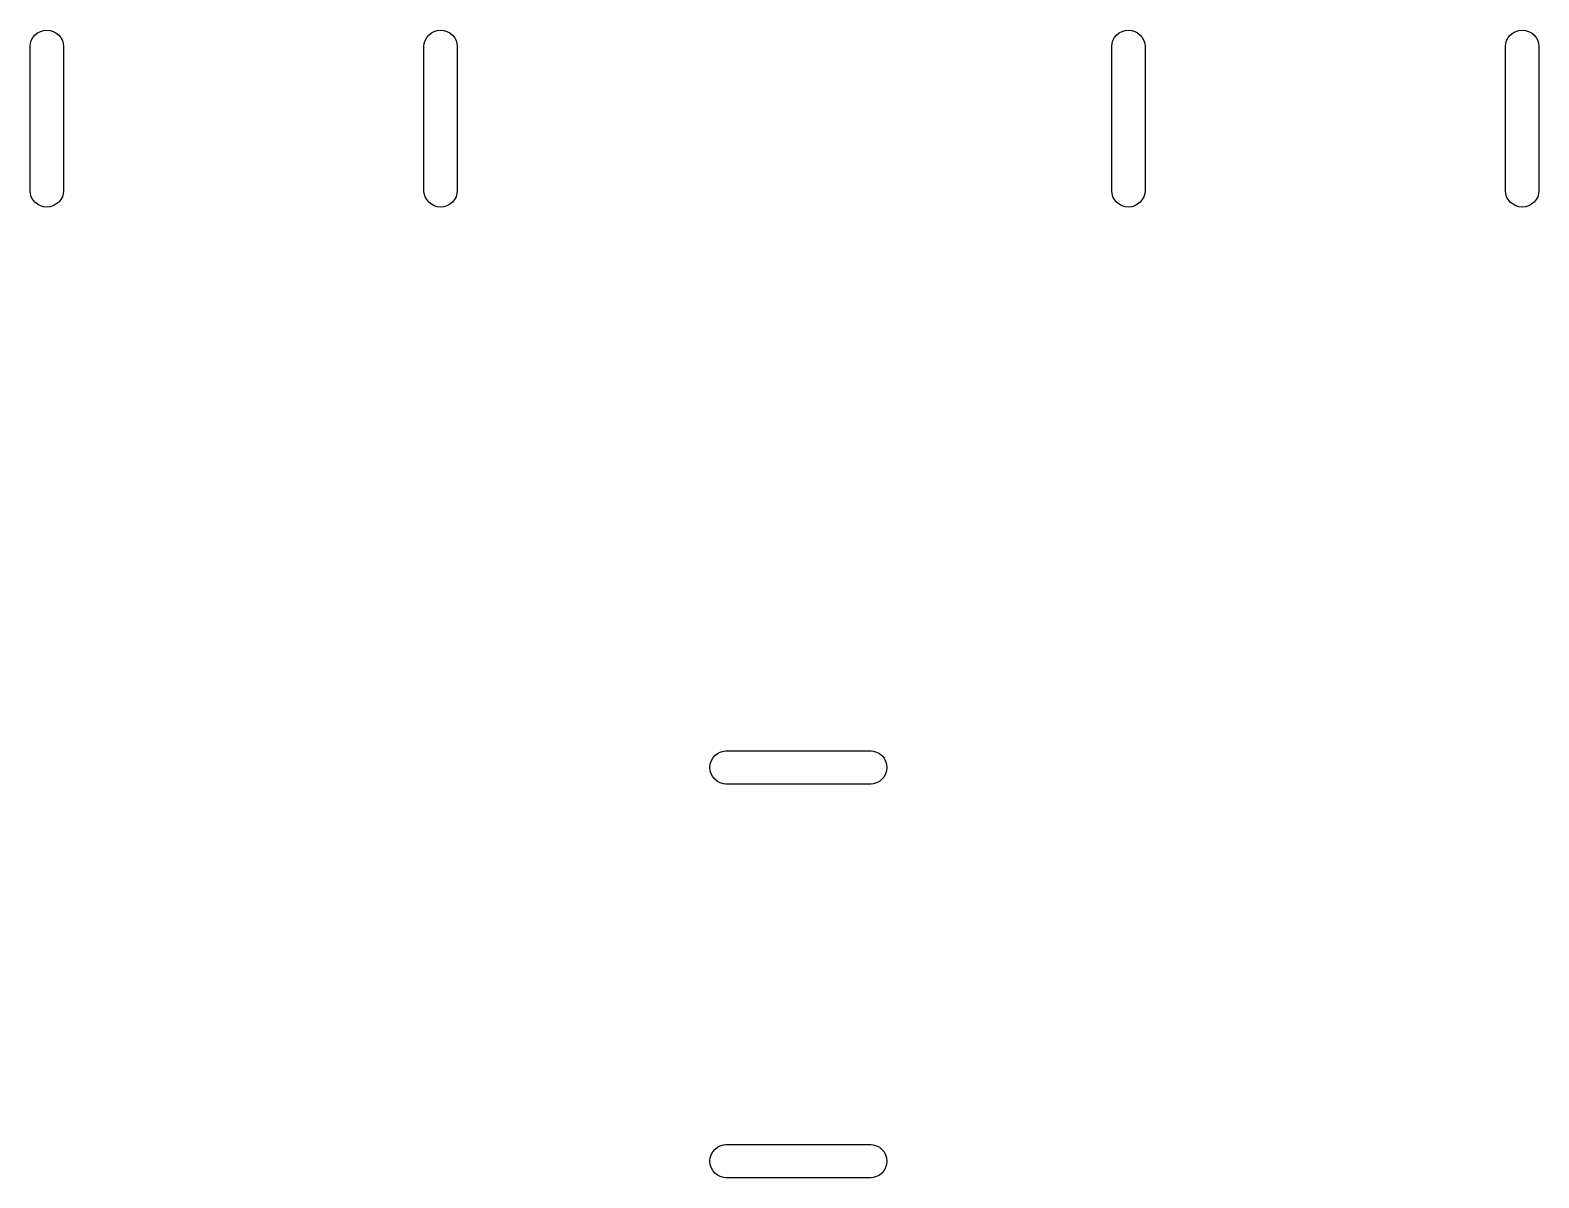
# Model space of a CAD drawing. Extents: x 153.1 to 192.9, y -117.1 to -78.2.
# Drawn here: x 163.23 to 168.67, y -94.12 to -89.98 of the extents above; entities that cross this region are included whole.
import ezdxf

# ---------------------------------------------------------------- set-up
doc = ezdxf.new("R2010")
doc.units = 0
doc.layers.add('BLACK', color=7, linetype='CONTINUOUS')

msp = doc.modelspace()

# ---------------------------------------------------------------- linework, layer by layer
at = {"layer": 'BLACK', "linetype": 'CONTINUOUS'}
for p, q in [((163.23, -90.0385), (163.231, -90.0297)), ((163.231, -90.0297), (163.234, -90.0183)), ((163.234, -90.0183), (163.24, -90.0079)), ((163.24, -90.0079), (163.247, -89.9988)), ((163.247, -89.9988), (163.257, -89.9913)), ((163.257, -89.9913), (163.267, -89.9857)), ((163.267, -89.9857), (163.278, -89.9823)), ((163.278, -89.9823), (163.29, -89.9811)), ((163.29, -89.9811), (163.302, -89.9823)), ((163.302, -89.9823), (163.313, -89.9857)), ((163.313, -89.9857), (163.323, -89.9913)), ((163.323, -89.9913), (163.333, -89.9988)), ((163.333, -89.9988), (163.34, -90.0079)), ((163.34, -90.0079), (163.346, -90.0183)), ((163.346, -90.0183), (163.349, -90.0297)), ((163.349, -90.0297), (163.35, -90.0385)), ((164.65, -90.0385), (164.651, -90.0297)), ((164.651, -90.0297), (164.654, -90.0183)), ((164.654, -90.0183), (164.66, -90.0079)), ((164.66, -90.0079), (164.667, -89.9988)), ((164.667, -89.9988), (164.677, -89.9913)), ((164.677, -89.9913), (164.687, -89.9857)), ((164.687, -89.9857), (164.698, -89.9823)), ((164.698, -89.9823), (164.71, -89.9811)), ((164.71, -89.9811), (164.722, -89.9823)), ((164.722, -89.9823), (164.733, -89.9857)), ((164.733, -89.9857), (164.743, -89.9913)), ((164.743, -89.9913), (164.753, -89.9988)), ((164.753, -89.9988), (164.76, -90.0079)), ((164.76, -90.0079), (164.766, -90.0183)), ((164.766, -90.0183), (164.769, -90.0297)), ((164.769, -90.0297), (164.77, -90.0385)), ((167.13, -90.0385), (167.131, -90.0297)), ((167.131, -90.0297), (167.134, -90.0184)), ((167.134, -90.0184), (167.14, -90.0079)), ((167.14, -90.0079), (167.147, -89.9988)), ((167.147, -89.9988), (167.157, -89.9913)), ((167.157, -89.9913), (167.167, -89.9857)), ((167.167, -89.9857), (167.178, -89.9823)), ((167.178, -89.9823), (167.19, -89.9811)), ((167.19, -89.9811), (167.202, -89.9823)), ((167.202, -89.9823), (167.213, -89.9857)), ((167.213, -89.9857), (167.223, -89.9913)), ((167.223, -89.9913), (167.233, -89.9988)), ((167.233, -89.9988), (167.24, -90.0079)), ((167.24, -90.0079), (167.246, -90.0183)), ((167.246, -90.0183), (167.249, -90.0297)), ((167.249, -90.0297), (167.25, -90.0385)), ((168.55, -90.0385), (168.551, -90.0297)), ((168.551, -90.0297), (168.554, -90.0184)), ((168.554, -90.0184), (168.56, -90.0079)), ((168.56, -90.0079), (168.567, -89.9988)), ((168.567, -89.9988), (168.577, -89.9913)), ((168.577, -89.9913), (168.587, -89.9857)), ((168.587, -89.9857), (168.598, -89.9823)), ((168.598, -89.9823), (168.61, -89.9811)), ((168.61, -89.9811), (168.622, -89.9823)), ((168.622, -89.9823), (168.633, -89.9857)), ((168.633, -89.9857), (168.643, -89.9913)), ((168.643, -89.9913), (168.653, -89.9988)), ((168.653, -89.9988), (168.66, -90.0079)), ((168.66, -90.0079), (168.666, -90.0183)), ((168.666, -90.0183), (168.669, -90.0297)), ((168.669, -90.0297), (168.67, -90.0385)), ((163.23, -90.5615), (163.23, -90.0385)), ((163.35, -90.0385), (163.35, -90.5615)), ((164.65, -90.5615), (164.65, -90.0385)), ((164.77, -90.0385), (164.77, -90.5615)), ((167.13, -90.5615), (167.13, -90.0385)), ((167.25, -90.0385), (167.25, -90.5615)), ((168.55, -90.5615), (168.55, -90.0385)), ((168.67, -90.0385), (168.67, -90.5615)), ((163.231, -90.5703), (163.23, -90.5615)), ((163.234, -90.5816), (163.231, -90.5703)), ((163.349, -90.5703), (163.346, -90.5816)), ((163.35, -90.5615), (163.349, -90.5703)), ((164.651, -90.5703), (164.65, -90.5615)), ((164.654, -90.5816), (164.651, -90.5703)), ((164.769, -90.5703), (164.766, -90.5816)), ((164.77, -90.5615), (164.769, -90.5703)), ((167.131, -90.5703), (167.13, -90.5615)), ((167.134, -90.5816), (167.131, -90.5703)), ((167.249, -90.5703), (167.246, -90.5816)), ((167.25, -90.5615), (167.249, -90.5703)), ((168.551, -90.5703), (168.55, -90.5615)), ((168.554, -90.5816), (168.551, -90.5703)), ((168.669, -90.5703), (168.666, -90.5816)), ((168.67, -90.5615), (168.669, -90.5703)), ((163.24, -90.5921), (163.234, -90.5816)), ((163.247, -90.6012), (163.24, -90.5921)), ((163.257, -90.6087), (163.247, -90.6012)), ((163.267, -90.6143), (163.257, -90.6087)), ((163.278, -90.6177), (163.267, -90.6143)), ((163.29, -90.6189), (163.278, -90.6177)), ((163.302, -90.6177), (163.29, -90.6189)), ((163.313, -90.6143), (163.302, -90.6177)), ((163.323, -90.6087), (163.313, -90.6143)), ((163.333, -90.6012), (163.323, -90.6087)), ((163.34, -90.5921), (163.333, -90.6012)), ((163.346, -90.5816), (163.34, -90.5921)), ((164.66, -90.5921), (164.654, -90.5816)), ((164.667, -90.6012), (164.66, -90.5921)), ((164.677, -90.6087), (164.667, -90.6012)), ((164.687, -90.6143), (164.677, -90.6087)), ((164.698, -90.6177), (164.687, -90.6143)), ((164.71, -90.6189), (164.698, -90.6177)), ((164.722, -90.6177), (164.71, -90.6189)), ((164.733, -90.6143), (164.722, -90.6177)), ((164.743, -90.6087), (164.733, -90.6143)), ((164.753, -90.6012), (164.743, -90.6087)), ((164.76, -90.5921), (164.753, -90.6012)), ((164.766, -90.5816), (164.76, -90.5921)), ((167.14, -90.5921), (167.134, -90.5816)), ((167.147, -90.6012), (167.14, -90.5921)), ((167.157, -90.6087), (167.147, -90.6012)), ((167.167, -90.6143), (167.157, -90.6087)), ((167.178, -90.6177), (167.167, -90.6143)), ((167.19, -90.6189), (167.178, -90.6177)), ((167.202, -90.6177), (167.19, -90.6189)), ((167.213, -90.6143), (167.202, -90.6177)), ((167.223, -90.6087), (167.213, -90.6143)), ((167.233, -90.6012), (167.223, -90.6087)), ((167.24, -90.5921), (167.233, -90.6012)), ((167.246, -90.5816), (167.24, -90.5921)), ((168.56, -90.5921), (168.554, -90.5816)), ((168.567, -90.6012), (168.56, -90.5921)), ((168.577, -90.6087), (168.567, -90.6012)), ((168.587, -90.6143), (168.577, -90.6087)), ((168.598, -90.6177), (168.587, -90.6143)), ((168.61, -90.6189), (168.598, -90.6177)), ((168.622, -90.6177), (168.61, -90.6189)), ((168.633, -90.6143), (168.622, -90.6177)), ((168.643, -90.6087), (168.633, -90.6143)), ((168.653, -90.6012), (168.643, -90.6087)), ((168.66, -90.5921), (168.653, -90.6012)), ((168.666, -90.5816), (168.66, -90.5921)), ((165.708, -92.5899), (165.718, -92.5843)), ((165.718, -92.5843), (165.73, -92.5809)), ((165.73, -92.5809), (165.738, -92.58)), ((165.738, -92.58), (166.262, -92.58)), ((166.262, -92.58), (166.27, -92.5809)), ((166.27, -92.5809), (166.282, -92.5843)), ((166.282, -92.5843), (166.292, -92.5899)), ((165.681, -92.64), (165.682, -92.6282)), ((165.682, -92.6518), (165.681, -92.64)), ((165.682, -92.6282), (165.686, -92.6169)), ((165.686, -92.6169), (165.691, -92.6065)), ((165.691, -92.6065), (165.699, -92.5974)), ((165.699, -92.5974), (165.708, -92.5899)), ((166.292, -92.5899), (166.301, -92.5974)), ((166.301, -92.5974), (166.309, -92.6065)), ((166.309, -92.6065), (166.314, -92.6169)), ((166.314, -92.6169), (166.318, -92.6282)), ((166.318, -92.6282), (166.319, -92.64)), ((166.319, -92.64), (166.318, -92.6518)), ((165.686, -92.6631), (165.682, -92.6518)), ((165.691, -92.6735), (165.686, -92.6631)), ((165.699, -92.6826), (165.691, -92.6735)), ((165.708, -92.6901), (165.699, -92.6826)), ((165.718, -92.6957), (165.708, -92.6901)), ((165.73, -92.6991), (165.718, -92.6957)), ((166.282, -92.6957), (166.27, -92.6991)), ((166.292, -92.6901), (166.282, -92.6957)), ((166.301, -92.6826), (166.292, -92.6901)), ((166.309, -92.6735), (166.301, -92.6826)), ((166.314, -92.6631), (166.309, -92.6735)), ((166.318, -92.6518), (166.314, -92.6631)), ((165.738, -92.7), (165.73, -92.6991)), ((166.262, -92.7), (165.738, -92.7)), ((166.27, -92.6991), (166.262, -92.7)), ((165.718, -94.0043), (165.73, -94.0009)), ((165.73, -94.0009), (165.738, -94)), ((165.738, -94), (166.262, -94)), ((166.262, -94), (166.27, -94.0009)), ((166.27, -94.0009), (166.282, -94.0043)), ((165.681, -94.06), (165.682, -94.0482)), ((165.682, -94.0482), (165.686, -94.0369)), ((165.686, -94.0369), (165.691, -94.0265)), ((165.691, -94.0265), (165.699, -94.0174)), ((165.699, -94.0174), (165.708, -94.0099)), ((165.708, -94.0099), (165.718, -94.0043)), ((166.282, -94.0043), (166.292, -94.0099)), ((166.292, -94.0099), (166.301, -94.0174)), ((166.301, -94.0174), (166.309, -94.0265)), ((166.309, -94.0265), (166.314, -94.0369)), ((166.314, -94.0369), (166.318, -94.0482)), ((166.318, -94.0482), (166.319, -94.06)), ((165.682, -94.0718), (165.681, -94.06)), ((165.686, -94.0831), (165.682, -94.0718)), ((165.691, -94.0935), (165.686, -94.0831)), ((165.699, -94.1026), (165.691, -94.0935)), ((165.708, -94.1101), (165.699, -94.1026)), ((165.718, -94.1157), (165.708, -94.1101)), ((166.292, -94.1101), (166.282, -94.1157)), ((166.301, -94.1026), (166.292, -94.1101)), ((166.309, -94.0935), (166.301, -94.1026)), ((166.314, -94.0831), (166.309, -94.0935)), ((166.318, -94.0718), (166.314, -94.0831)), ((166.319, -94.06), (166.318, -94.0718)), ((165.73, -94.1191), (165.718, -94.1157)), ((165.738, -94.12), (165.73, -94.1191)), ((166.262, -94.12), (165.738, -94.12)), ((166.27, -94.1191), (166.262, -94.12)), ((166.282, -94.1157), (166.27, -94.1191))]:
    msp.add_line(p, q, dxfattribs=at)

doc.saveas('drawing.dxf')
